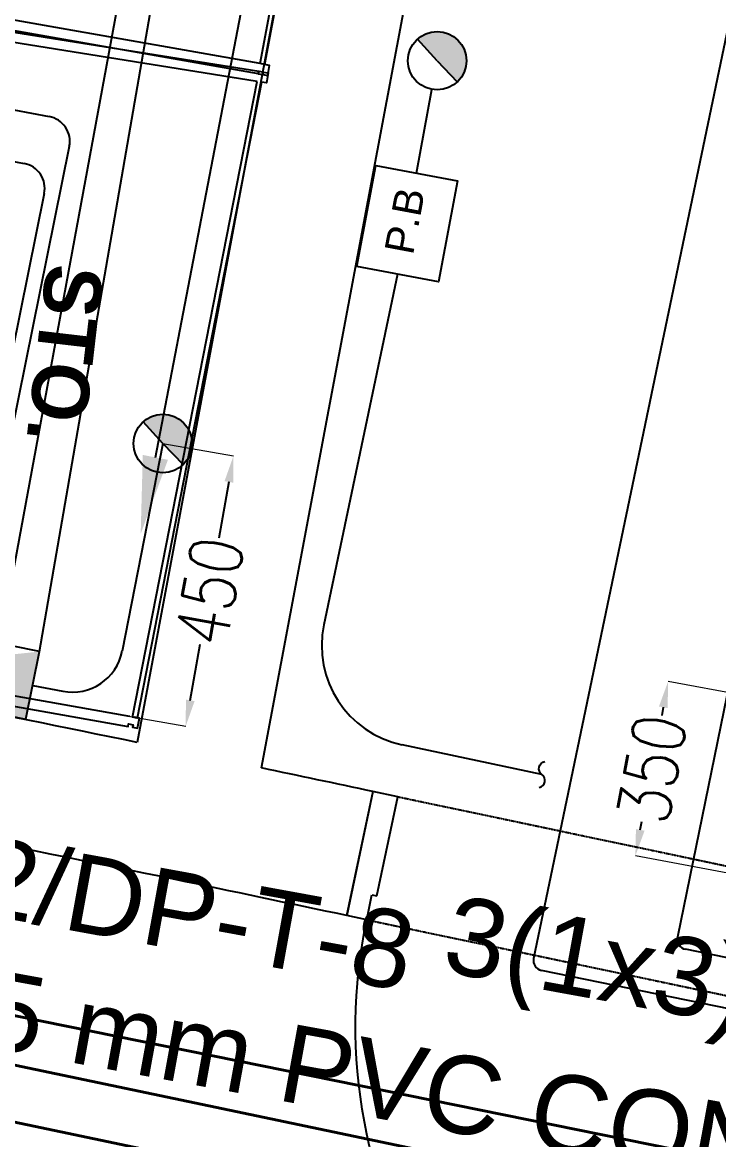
# Model space of a CAD drawing. Extents: x -678889171 to 586587, y -792238163 to 335485.
# Drawn here: x 63083 to 64456, y 33864 to 36066 of the extents above; entities that cross this region are included whole.
import ezdxf
from ezdxf import colors
from ezdxf.entities.mleader import LeaderData, LeaderLine
from ezdxf.math import Vec2, Vec3

# ---------------------------------------------------------------- set-up
doc = ezdxf.new("R2010")
doc.units = 0
doc.header["$MEASUREMENT"] = 0
doc.linetypes.add('XR-CORE -A$0$XR-A-CORE$0$XR-A-TYP-2-3-4-5-6-7-8-10$0$HIDDEN', pattern=[0.375, 0.25, -0.125])
doc.layers.get('0').update_dxf_attribs({"color": 8})
doc.layers.get('Defpoints').update_dxf_attribs({"color": 252})
for name, color, linetype in [('1', 8, 'Continuous'), ('9TH-FURN$0$A-SITE-PATT', 252, 'Continuous'), ('E-CUT-LINE', 1, 'Continuous'), ('E-POW-BLOCK', 4, 'Continuous'), ('E-TEXT', 3, 'Continuous'), ('HR_LIGHT', 1, 'Continuous'), ('loop line emped', 1, 'Continuous'), ('powr wire', 4, 'Continuous'), ('XFRB100$0$11032-XEFR-B1$0$E-POWER-PANEL', 1, 'Continuous'), ('XFRB100$0$11032-XEFR-B1$0$E-POWR-PANL', 2, 'Continuous'), ('XR-A-9TH-FLOOR$0$A-ANNO-SYMB', 252, 'Continuous'), ('XR-A-TYP.furn$0$XR-A-TYP-2-4-5-6$0$I-FURN', 252, 'Continuous'), ('XR-A-TYP.furn$0$XR-A-TYP-2-4-5-6$0$I-SPCL', 252, 'Continuous'), ('XR-A-TYP.furn$0$XR-A-TYP-2-4-5-6$0$XREF_3BR$0$I-FURN', 252, 'Continuous'), ('XR-CORE -A$0$A-WALL', 252, 'Continuous'), ('XR-CORE -A$0$XR-A-CORE$0$XR-A-TYP-2-3-4-5-6-7-8-10$0$A-DOOR', 252, 'Continuous'), ('XR-CORE -A$0$XR-A-CORE$0$XR-A-TYP-2-3-4-5-6-7-8-10$0$A-FLOR-OVHD', 252, 'XR-CORE -A$0$XR-A-CORE$0$XR-A-TYP-2-3-4-5-6-7-8-10$0$HIDDEN'), ('XR-Typ22$0$XR-A-TYP-2-4-5-6$0$A-WALL', 252, 'Continuous')]:
    doc.layers.add(name, color=color, linetype=linetype)
doc.styles.get("Standard").update_dxf_attribs({"font": 'arial.ttf'})
doc.styles.add('style3', font='arial.ttf', dxfattribs={"height": 100})
doc.styles.add('Work$0$E-M.MODUL', font='romans.shx', dxfattribs={"width": 0.8})
doc.styles.add('XR-A-TYP.furn$0$XR-A-TYP-2-4-5-6$0$XREF_1BR$0$KZT', font='')
doc.styles.get('XR-A-TYP.furn$0$XR-A-TYP-2-4-5-6$0$XREF_1BR$0$KZT').set_extended_font_data('AvantGarde LT Medium', bold=True)
doc.dimstyles.new('Work$0$S-DIM', dxfattribs={"dimscale": 500, "dimtxt": 0.2065, "dimasz": 0.104, "dimexe": 0, "dimexo": 0, "dimgap": 0, "dimtad": 0, "dimdec": 0, "dimzin": 0, "dimdsep": 46, "dimtxsty": 'Work$0$E-M.MODUL', "dimcen": 0.25, "dimclrd": 5, "dimclre": 5, "dimclrt": 1, "dimadec": 0, "dimazin": 0, "dimtfac": 1, "dimtdec": 0, "dimtofl": 0, "dimtmove": 0, "dimatfit": 3, "dimfxl": 1, "dimtolj": 1, "dimtzin": 0, "dimlwe": 13, "dimarcsym": 0})

# ---------------------------------------------------------------- blocks, each defined once
blk = doc.blocks.new('POWER OUTLET')
h = blk.add_hatch(color=3)
h.dxf.hatch_style = 1
h.paths.add_polyline_path([(-33.35452180699924, 31.98717332019851), (-34.06205133726363, 32.74224302445008, 0.207370734747003), (-34.38928182481724, 31.98717332019851, 0.6487759016068458), (-32.66350035819608, 31.21696708043626)])
at = {"color": 3}
for points in [[(-33.35452180699924, 31.98717332019851), (-34.06205133726363, 32.74224302445008)], [(-33.35452180699924, 31.98717332019851), (-32.66350035819608, 31.21696708043626)]]:
    blk.add_lwpolyline(points, dxfattribs=at)
blk.add_circle((-33.35452180699924, 31.98717332019851), 1.034760017818, dxfattribs=at)
blk = doc.blocks.new('XFRB100$0$11032-XEFR-B1$0$PANEL1', base_point=(-100.0000000000291, 0))
at = {"layer": 'XFRB100$0$11032-XEFR-B1$0$E-POWR-PANL', "color": 3}
blk.add_lwpolyline([(358.7350829352928, 254.5942718074035), (-450.0000000000279, 254.5942718073962), (-450.0000000000275, -2.371791651967214e-11), (358.7350829352786, -2.362199325034453e-11)], close=True, dxfattribs=at)
blk.add_solid([(-450.0000000000275, -2.371791651967214e-11), (358.7350829352786, -2.362199325034453e-11), (358.7350829352928, 254.5942718074035)], dxfattribs=at)
blk = doc.blocks.new('*D3144')
at = {"layer": '1', "color": 5, "lineweight": 13, "transparency": 16777216}
for p, q in [((63360.24390087122, 35236.46009862309), (63499.41963656587, 35211.85194201847)), ((63266.02071541118, 34703.5643857668), (63405.19645110584, 34678.9562291622))]:
    blk.add_line(p, q, dxfattribs=at)
at = {"layer": '1', "color": 5, "lineweight": -2, "transparency": 16777216}
for p, q in [((63490.3657682261, 35160.64620534683), (63470.79882879132, 35049.98195548513)), ((63414.25031944561, 34730.16196583385), (63433.8172588804, 34840.82621569555))]:
    blk.add_line(p, q, dxfattribs=at)
at = {"layer": '1', "color": 5, "transparency": 16777216}
for points in [[(63481.83147878083, 35162.15518340346), (63498.90005767137, 35159.1372272902), (63499.41963656587, 35211.85194201847)], [(63405.71603000035, 34731.67094389047), (63422.78460889088, 34728.65298777721), (63405.19645110584, 34678.9562291622)]]:
    blk.add_solid(points, dxfattribs=at)
at = {"layer": 'Defpoints', "color": 0, "transparency": 16777216}
for p in [(63360.24390087122, 35236.46009862309, -0.001283177469004076), (63266.02071541118, 34703.5643857668, -3.849307780835098e-06), (63405.19645110584, 34678.9562291622)]:
    blk.add_point(p, dxfattribs=at)
at = {"layer": '1', "color": 1, "transparency": 16777216, "insert": (63452.30804383586, 34945.40408559035), "char_height": 103.25, "attachment_point": 5, "rotation": 79.97296423988826, "style": 'Work$0$E-M.MODUL'}
blk.add_mtext('\\A1;450', dxfattribs=at)
blk = doc.blocks.new('*U1038')
for p, q in [((709.9999999996999, 1019.999999999673), (709.9999999997087, 199.9999999998981)), ((759.9999999996817, 1019.999999999673), (759.9999999996905, 199.9999999998981)), ((-299.9999999999955, -150.000000000068), (-300.0000000000001, 99.9999999999318)), ((-260.0000000000138, 99.99999999993177), (-300.0000000000001, 99.9999999999318)), ((-260.0000000000138, 99.99999999993177), (-260.0000000000136, 49.99999999994816)), ((759.9999999996862, 99.9999999999318), (759.999999999686, 49.99999999994816)), ((759.9999999996862, 99.9999999999318), (799.9999999996726, 99.99999999993177)), ((799.9999999996771, -150.000000000068), (799.9999999996726, 99.99999999993177)), ((-260.0000000000136, 49.99999999994816), (-250.0000000000184, 49.99999999994816)), ((-250.0000000000184, 49.99999999994816), (-250.0000000000091, -150.000000000068)), ((749.999999999686, 49.99999999994816), (749.9999999996862, -150.000000000068)), ((759.999999999686, 49.99999999994816), (749.999999999686, 49.99999999994816)), ((-250.0000000000091, -150.000000000068), (-299.9999999999955, -150.000000000068)), ((749.9999999996862, -150.000000000068), (799.9999999996771, -150.000000000068))]:
    blk.add_line(p, q)
for points in [[(709.999999999709, 1019.999999999673), (759.9999999996908, 1019.999999999673), (759.9999999996905, 1119.999999999636), (709.9999999997087, 1119.999999999636), (709.9999999997087, 1032.999999999665), (709.9999999997087, 1119.999999999636)], [(709.9999999997087, 199.9999999998981), (759.9999999996905, 199.9999999998981), (759.9999999996908, 99.9999999999318), (709.999999999709, 99.9999999999318), (709.999999999709, 186.9999999999009)]]:
    blk.add_lwpolyline(points, close=True)
blk.add_arc((759.9999999996908, 99.9999999999318), 1019.999999999704, 89.99999999999942, 180)
at = {"layer": 'XR-CORE -A$0$XR-A-CORE$0$XR-A-TYP-2-3-4-5-6-7-8-10$0$A-FLOR-OVHD'}
for p, q in [((-260.0000000000138, 99.99999999993177), (759.9999999996908, 99.9999999999318)), ((-250.0000000000182, -150.000000000068), (749.9999999996862, -150.000000000068))]:
    blk.add_line(p, q, dxfattribs=at)
blk = doc.blocks.new('XR-Typ22')
at = {"layer": 'XR-Typ22$0$XR-A-TYP-2-4-5-6$0$A-WALL', "extrusion": (6.69530789193858e-07, -5.921699837898888e-08, 0.9999999999997741)}
blk.add_line((66548.07025425034, 23465.05450671702, -0.04176524051259653), (66110.22305465415, 21125.2487904805), dxfattribs=at)
at = {"layer": 'XR-Typ22$0$XR-A-TYP-2-4-5-6$0$A-WALL', "extrusion": (6.689319979007212e-07, -6.631241455370009e-08, 0.9999999999997741)}
for centre, radius, start in [((-55585.00220910979, -578860.3633940873, 0.001203041805030267), 612202.95873223, 78.53422891828544), ((-55585.00127178701, -578860.3587469425, 0.08474694428397152), 611952.9539915044, 78.52236559113146)]:
    blk.add_arc(centre, radius, start, 78.61652544599063, dxfattribs=at)
blk = doc.blocks.new('XR-A-TYP.furn')
at = {"layer": 'XR-A-TYP.furn$0$XR-A-TYP-2-4-5-6$0$I-FURN', "extrusion": (-6.87786303233802e-08, 1.283473533839706e-08, 0.9999999999999976)}
for points, elevation in [([(66352.40970538325, 22462.96452292283), (66352.40859465688, 22462.96472299839), (65799.97317865878, 22560.64279285481), (65796.42763198576, 22540.9595741447), (66348.86304233425, 22443.28150530595), (66349.74943465194, 22448.20230896587), (66358.60688307144, 22446.60681296293), (66357.72049075372, 22441.68600930314), (66367.56210575813, 22439.9132349488), (66371.1076524314, 22459.59645365891), (66361.26715708774, 22461.3690263282)], -0.004275951333769071), ([(66346.53711888396, 22428.07784344149), (66346.53600386767, 22428.0780180323), (65792.56681832294, 22516.64457857767), (65795.66074722343, 22536.40381955395), (66349.62992709666, 22447.83725989665), (66348.85645054295, 22442.89744876458), (66357.74810898208, 22441.50518075932), (66358.521585536, 22446.4449918914), (66368.40121169547, 22444.89802655321), (66365.30728279508, 22425.13878557691), (66355.4287806209, 22426.68557492003)], -0.004275951333769267), ([(66095.73667301727, 21176.27106421009), (66095.73556229088, 21176.27126428563), (65543.30014629262, 21273.94933414223), (65539.75459961951, 21254.2661154319), (66092.19000996817, 21156.58804659315), (66093.07640228585, 21161.50885025317), (66101.93385070542, 21159.91335425019), (66101.04745838784, 21154.99255059032), (66110.88907339223, 21153.21977623604), (66114.43462006545, 21172.90299494639), (66104.59412472187, 21174.67556761557)], -0.004275951333769228)]:
    blk.add_lwpolyline(points, dxfattribs=dict(at, elevation=elevation))
at = {"layer": 'XR-A-TYP.furn$0$XR-A-TYP-2-4-5-6$0$XREF_3BR$0$I-FURN', "extrusion": (-6.87786303233802e-08, 1.283473533839706e-08, 0.9999999999999976)}
for points, elevation in [([(66569.25889538715, 23569.54288392515), (66361.23601523986, 22461.204888181), (66352.4097053833, 22462.96452292293), (66556.87686397597, 23551.2685907132)], -0.004275951333769071), ([(66355.36339238551, 22426.31820541163), (66109.76598651502, 21173.03810079497), (66100.93967665856, 21174.79773553658), (66346.5370851065, 22428.07785017552), (66346.53711888399, 22428.0778434415)], -0.004275951333769268)]:
    blk.add_lwpolyline(points, dxfattribs=dict(at, elevation=elevation))
at = {"layer": 'XR-A-TYP.furn$0$XR-A-TYP-2-4-5-6$0$I-SPCL', "extrusion": (-6.877863032338018e-08, 1.283473533839708e-08, 0.9999999999999977), "insert": (65946.69387936725, 21716.00499905758, 8.610689341201003e-05), "char_height": 112.5, "attachment_point": 6, "text_direction": (-0.11567873997475928, -0.9932866802277437, 4.792346362880094e-09), "style": 'XR-A-TYP.furn$0$XR-A-TYP-2-4-5-6$0$XREF_1BR$0$KZT'}
blk.add_mtext_dynamic_manual_height_columns('STO.', width=296.5135135135131, gutter_width=905.8973797663639, heights=[0], dxfattribs=at)
blk = doc.blocks.new('swqswqswssw')
at = {"layer": 'HR_LIGHT', "color": 5}
blk.add_lwpolyline([(55958.40917312726, 309972.6763631832), (56042.7879464142, 309972.6763631832), (56042.7879464142, 309904.3278154572), (55958.40917312726, 309904.3278154572)], close=True, dxfattribs=at)
at = {"layer": 'HR_LIGHT', "color": 5, "insert": (55975.34715144562, 309952.9310376598), "char_height": 24.01461996160478, "attachment_point": 1, "style": 'style3'}
blk.add_mtext_dynamic_manual_height_columns('P.B', width=8.15408459446433, gutter_width=120.0730998080239, heights=[0], dxfattribs=at)
blk = doc.blocks.new('CW_0.000')
blk.add_lwpolyline([(0, -25.98557292037257, 0.66), (0, 0, -0.66), (0, 25.98557292037257, 0.97)], format="xyb")
blk = doc.blocks.new('*D3345')
at = {"layer": '1', "color": 5, "lineweight": 13, "transparency": 16777216}
for p, q in [((65136.34904441379, 34621.09242601546), (64356.62559835565, 34767.59500372931)), ((65071.73422511552, 34277.19615909737), (64292.01077905738, 34423.6987368112))]:
    blk.add_line(p, q, dxfattribs=at)
at = {"layer": '1', "color": 5, "lineweight": -2, "transparency": 16777216}
for p, q in [((64347.02331939546, 34716.48926785972), (64343.92899689061, 34700.02050775773)), ((64301.61305801758, 34474.80447268079), (64304.70738052243, 34491.27323278278))]:
    blk.add_line(p, q, dxfattribs=at)
at = {"layer": '1', "color": 5, "transparency": 16777216}
for points in [[(64338.50569675053, 34718.08964768643), (64355.54094204038, 34714.88888803303), (64356.62559835565, 34767.59500372931)], [(64293.09543537266, 34476.40485250748), (64310.13068066251, 34473.20409285408), (64292.01077905738, 34423.6987368112)]]:
    blk.add_solid(points, dxfattribs=at)
at = {"layer": 'Defpoints', "color": 0, "transparency": 16777216}
for p in [(64356.62559835565, 34767.59500372931), (65136.34904441379, 34621.09242601546), (65071.73422511552, 34277.19615909737, 7.550359807096417e-05)]:
    blk.add_point(p, dxfattribs=at)
at = {"layer": '1', "color": 1, "transparency": 16777216, "insert": (64324.31818870651, 34595.64687027025), "char_height": 103.25, "attachment_point": 5, "rotation": 79.35873570262224, "style": 'Work$0$E-M.MODUL'}
blk.add_mtext('\\A1;350', dxfattribs=at)

msp = doc.modelspace()

# ---------------------------------------------------------------- linework, layer by layer
at = {"layer": 'XR-CORE -A$0$A-WALL'}
for p, q in [((63554.66367087842, 34596.80705077683), (64016.5227162345, 37054.93669164382)), ((63722.94241472663, 34305.92899191256, 7.550360527219456e-05), (63774.60233627079, 34550.83220373116, 7.549712375121143e-05))]:
    msp.add_line(p, q, dxfattribs=at)
for radius, start, end in [(2449091.31759626, 78.11598919392527, 78.12124580078974), (2448841.31759626, 78.11599198611121, 78.12408930217813)]:
    msp.add_arc((-440569.5531729098, -2362048.151201702, 7.550359807096417e-05), radius, start, end, dxfattribs=at)

# ---------------------------------------------------------------- block references
at = {"layer": 'XR-CORE -A$0$XR-A-CORE$0$XR-A-TYP-2-3-4-5-6-7-8-10$0$A-DOOR', "extrusion": (-5.338416220066139e-12, -2.534108066116131e-11, -1), "zscale": -1, "rotation": 191.8961312274614}
msp.add_blockref('*U1038', (-64037.14563055486, 34341.93309318965, -7.671312697656519e-05), dxfattribs=at)

# ---------------------------------------------------------------- next in the draw order: block references
at = {"layer": 'XR-A-9TH-FLOOR$0$A-ANNO-SYMB'}
msp.add_blockref('XR-Typ22', (-2800.434649049275, 13522.11598560929), dxfattribs=at)

# ---------------------------------------------------------------- next in the draw order: block references
at = {"layer": '9TH-FURN$0$A-SITE-PATT'}
msp.add_blockref('XR-A-TYP.furn', (-2800.434649049275, 13522.11598560929), dxfattribs=at)

# ---------------------------------------------------------------- next in the draw order: linework, layer by layer
at = {"color": 240, "true_color": 0xed1f24}
for p, q in [((63752.15337570556, 38711.12118122126, 0.1603095885647008), (63038.26502630374, 34842.29706792543, 0.0004223282443263088)), ((63117.14736695777, 34826.29328167695, 0.0004223282600236498), (63747.3056423903, 38465.11922819704, 6.659309257289053e-06)), ((64642.57354862995, 36860.13956876034, 3.904736193877014e-08), (64091.27009573544, 34221.46837585713, 1.668319958452938e-05)), ((64857.53746425669, 36630.50443297194, -4.244206474870657e-07), (64375.10435742819, 34263.05489576913, -0.0001629035724344502)), ((61669.7645363574, 36052.43980099185, 0.0003114729292390344), (63086.53390496408, 35788.3156542551, 0.0004207798960621408)), ((63126.37212047275, 35729.2209707392, 0.0002746509697310121), (62950.06198427957, 34860.19185425297, 0.0004223282443377926)), ((65526.79461652897, 34007.95522742245, 4.323730701513541e-05), (64390.70812575678, 34239.46416848175, -0.0001607301458477327)), ((65505.02504593837, 33911.32437132255, 5.202453737520042e-05), (64106.83315571785, 34197.7850412629, -0.0001458947559525043))]:
    msp.add_line(p, q, dxfattribs=at)
at = {"color": 240, "true_color": 0xed1f24, "extrusion": (4.522188478795789e-08, 1.607589380960849e-07, 0.999999999999986)}
msp.add_arc((63077.37043045945, 35739.16251869799, 0.009026963484809568), 50, 348.5313949638467, 79.43974340556623, dxfattribs=at)
at = {"color": 240, "true_color": 0xed1f24, "extrusion": (-1.858048900483656e-07, -3.076759198975949e-08, 0.9999999999999823)}
msp.add_arc((64394.70160523504, 34259.06141628935, -0.01317830445277421), 20, 168.4821054291286, 258.482105429113, dxfattribs=at)
at = {"color": 240, "true_color": 0xed1f24, "extrusion": (-1.467060543708142e-07, -2.51480321585476e-08, 0.9999999999999889)}
msp.add_arc((64110.84735986052, 34217.37805443307, -0.01024649674300375), 20, 168.1988282103337, 258.421506921337, dxfattribs=at)
at = {"layer": 'HR_LIGHT', "color": 3}
for p, q in [((63823.22798406718, 35570.40186236992), (63677.83047235932, 34879.2584587446, 5.291128404121947e-05)), ((64107.76081717565, 34584.0317398384, 7.345002068977304e-05), (63832.09890047703, 34642.42709276242, 7.364459009233555e-05))]:
    msp.add_line(p, q, dxfattribs=at)
at = {"layer": 'HR_LIGHT', "color": 3, "extrusion": (1.437307595646998e-08, 7.353245982669118e-08, 0.9999999999999973)}
msp.add_arc((63873.54649906682, 34838.0852041994, 0.003538451074547428), 200, 168.1197854758404, 258.0394595074391, dxfattribs=at)
at = {"layer": 'loop line emped', "color": 3}
for p, q in [((61787.84742460013, 36132.14886573042, 0.0003184030023445225), (63135.91508779294, 35880.83257588548, 0.000419438421792491)), ((63175.75330330161, 35821.73789236955, 0.0002579155911455154), (62979.46299828761, 34854.22692547713, 0.0004223282443377996)), ((63360.24390087134, 35236.46009862312, -0.001283177469004415), (63280.01049649311, 34827.03016662428, -0.0001740519043794686)), ((63103.63505157948, 34759.69135084962, 0.000422328331413091), (63162.64639240262, 34748.12727015775, 0.0002982027702864709))]:
    msp.add_line(p, q, dxfattribs=at)
at = {"layer": 'loop line emped', "color": 30, "true_color": 0xf26722}
msp.add_line((63860.62850469782, 35769.45681055317), (63890.81996644325, 35934.22474813191, 5.6373308105061e-05), dxfattribs=at)
at = {"layer": 'loop line emped', "color": 3, "extrusion": (5.419763844255898e-08, 1.589379216085387e-07, 0.9999999999999859)}
msp.add_arc((63126.75161328816, 35831.67944032825, 0.009544080875655983), 50, 348.5313949638467, 79.43974340556616, dxfattribs=at)
at = {"layer": 'loop line emped', "color": 3, "extrusion": (2.536855060318591e-06, 2.21181935159074e-06, 0.9999999999943362)}
msp.add_arc((63181.87699601097, 34846.26076999673, 0.2373892622216383), 100, 258.9126073699819, 348.9126073694688, dxfattribs=at)
at = {"layer": 'powr wire', "color": 6, "lineweight": 40}
for p, q in [((60971.22750787015, 34534.0558344814, -0.116678494208724), (65393.83967713584, 33637.09092826885)), ((61391.55583398553, 34361.10999856364), (65420.085154756, 33519.42038956618)), ((61375.32646738159, 34252.31382372447), (65495.22048898545, 33391.53518416586))]:
    msp.add_line(p, q, dxfattribs=at)

# ---------------------------------------------------------------- next in the draw order: block references
at = {"layer": 'E-CUT-LINE', "rotation": 348.0394595074401}
msp.add_blockref('CW_0.000', (64107.76081717564, 34584.0317398384, 7.345002068977304e-05), dxfattribs=at)
at = {"layer": 'E-POW-BLOCK', "xscale": 55.67728743761145, "yscale": 55.67728743761145, "zscale": 55.67728743761145, "rotation": 180.4043722918047}
msp.add_blockref('POWER OUTLET', (62031.59151839044, 37758.70203726672, 7.57619511076618e-05), dxfattribs=at)
at = {"layer": 'HR_LIGHT', "color": 5, "xscale": 2.40034390063789, "yscale": 2.40034390063789, "zscale": 2.40034390063789, "rotation": 79.35873576861144}
msp.add_blockref('swqswqswssw', (770184.7513255009, -233817.9608089927), dxfattribs=at)
at = {"layer": 'loop line emped', "color": 3, "xscale": 55.67728743761145, "yscale": 55.67728743761145, "zscale": 55.67728743761145, "rotation": 180.4043722917894}
msp.add_blockref('POWER OUTLET', (61490.63161172127, 37004.26825076126, -0.001283177469004076), dxfattribs=at)
at = {"layer": 'XFRB100$0$11032-XEFR-B1$0$E-POWER-PANEL', "extrusion": (-1.321931878783951e-13, -1.045066415153383e-12, -1), "xscale": -0.5338596938492439, "yscale": 0.5338596938492436, "zscale": 0.5338596938492434, "rotation": 11.46860503616748}
msp.add_blockref('XFRB100$0$11032-XEFR-B1$0$PANEL1', (-62850.11229099488, 34741.78315591597, -0.0004223729994700443), dxfattribs=at)

# ---------------------------------------------------------------- next in the draw order: dimensions: what is measured, and where the dimension line sits
at = {"layer": '1', "color": 2}
dim = msp.add_aligned_dim(p1=(63360.24390087122, 35236.46009862309, -0.001283177469004076), p2=(63266.0207154112, 34703.56438576682, -3.849307780835098e-06), distance=141.33452082779274, text='450', dimstyle='Work$0$S-DIM', dxfattribs=at)
dim.commit()
dim.dimension.update_dxf_attribs({"geometry": '*D3144', "text_midpoint": (63452.30804383586, 34945.40408559035)})
at = {"layer": '1', "color": 3}
dim = msp.add_aligned_dim(p1=(65071.73422511551, 34277.19615909737, 7.550359807096417e-05), p2=(65136.34904441377, 34621.09242601546), distance=793.3672904837701, dimstyle='Work$0$S-DIM', dxfattribs=at)
dim.commit()
dim.dimension.update_dxf_attribs({"geometry": '*D3345', "text_midpoint": (64324.31818870651, 34595.64687027025)})

# ---------------------------------------------------------------- next in the draw order: leaders
at = {"layer": 'E-TEXT', "color": 30}
ml = msp.add_multileader_mtext('Standard', dxfattribs=at)
ml.set_content('\\C30;CT16/DP-T-8 {\\A1;3(1x3)mm\\H0.7x;\\S2^ ;\\H1.42857x; \\P∅ 25 mm PVC CONDUIT}', color=3)
ml.set_leader_properties(color=30)
ml.build(insert=Vec2(0, 0))
ml.multileader.update_dxf_attribs({"text_right_attachment_type": 6, "dogleg_length": 0.2763936738358556, "arrow_head_size": 153.5520410199195, "scale": 2})
ctx = ml.context
ctx.base_point, ctx.scale, ctx.char_height, ctx.arrow_head_size, ctx.landing_gap_size, ctx.plane_origin, ctx.plane_x_axis, ctx.plane_y_axis = Vec3(61458.35121018036, 38179.21159834773, -6.731658639503014e-07), 2, 153.5520410199195, 153.5520410199195, 3.071040820398391, Vec3(60907.96543893966, 46247.85215208029, 3.002929201347315e-05), Vec3(0.9837534464715342, -0.1795248076322006, 3.477911888746864e-09), Vec3(0.1795248076322006, 0.9837534464715342, 4.7996689140011e-09)
ctx.right_attachment = 6
notes = []
notes.append((ctx, [(1, (1, 1, 0), (63813.54830073322, 37643.29193962795, 7.218468122287073e-06), (-0.9837534464715341, 0.1795248076322006, -3.477911888746863e-09), 0.5527873476717117, [(1, [(63316.47812595047, 35058.24275688309, -5.502289058917053e-06)], 0, [])])]))
ctx.mtext.insert, ctx.mtext.text_direction, ctx.mtext.rotation, ctx.mtext.width, ctx.mtext.defined_height, ctx.mtext.flow_direction, ctx.mtext.extrusion = Vec3(61475.71026962996, 38257.228636357, -2.791551202546332e-07), Vec3(0.9837534464715342, -0.1795248076322006, 3.477911888746863e-09), 6.102681917348368, 3092.595727825874, 811.1277718634323, 5, Vec3(-4.283067445563336e-09, -4.097319373281774e-09, 1)
ml = msp.add_multileader_mtext('Standard', dxfattribs=at)
ml.set_content('\\C30;CT5/DP-T-8 {\\A1;3(1x3)mm\\H0.7x;\\S2^ ;\\H1.42857x; \\P∅ 25 mm PVC CONDUIT}', color=3)
ml.set_leader_properties(color=30)
ml.build(insert=Vec2(0, 0))
ml.multileader.update_dxf_attribs({"text_right_attachment_type": 6, "dogleg_length": 0.2763936738358556, "arrow_head_size": 133.1543005402372, "scale": 2})
ctx = ml.context
ctx.base_point, ctx.scale, ctx.char_height, ctx.arrow_head_size, ctx.landing_gap_size, ctx.plane_origin, ctx.plane_x_axis, ctx.plane_y_axis = Vec3(58827.76633976167, 36755.32781993909, -0.04082524180609259), 2, 133.1543005402372, 133.1543005402372, 2.663086010804743, Vec3(59441.36872826991, 44738.08906837129, -0.04079073978826072), Vec3(0.97876287458124, -0.2049956959096163, 3.477911888746864e-09), Vec3(0.2049956959096163, 0.97876287458124, 4.799668914001104e-09)
ctx.right_attachment = 6
notes.append((ctx, [(1, (1, 1, 0), (60857.35174396262, 36237.75115574524, -0.04081839849097559), (-0.97876287458124, 0.2049956959096163, -3.477911888746864e-09), 0.4793554819448551, [(1, [(61128.67915450464, 35899.87815689827, -0.04081855426630122)], 0, [])])]))
ctx.mtext.insert, ctx.mtext.text_direction, ctx.mtext.rotation, ctx.mtext.width, ctx.mtext.defined_height, ctx.mtext.flow_direction, ctx.mtext.extrusion = Vec3(58844.57017084716, 36822.56767073328, -0.04082490013544703), Vec3(0.97876287458124, -0.2049956959096163, 3.477911888746863e-09), 6.076725997400842, 2424.132956667323, 570.8381414401686, 5, Vec3(-4.387962506931542e-09, -3.984780775359875e-09, 1)
ml = msp.add_multileader_mtext('Standard', dxfattribs=at)
ml.set_content('\\C30;CT8/DP-T-8 {\\A1;3(1x3)mm\\H0.7x;\\S2^ ;\\H1.42857x; \\P∅ 25 mm PVC CONDUIT}', color=3)
ml.set_leader_properties(color=30)
ml.build(insert=Vec2(0, 0))
ml.multileader.update_dxf_attribs({"text_right_attachment_type": 6, "dogleg_length": 0.2763936738358556, "arrow_head_size": 153.5520410199195, "scale": 2})
ctx = ml.context
ctx.base_point, ctx.scale, ctx.char_height, ctx.arrow_head_size, ctx.landing_gap_size, ctx.plane_origin, ctx.plane_x_axis, ctx.plane_y_axis = Vec3(58302.33234161785, 35197.45621498457, -6.206842179943695e-06), 2, 153.5520410199195, 153.5520410199195, 3.071040820398391, Vec3(57295.32683210078, 45093.97708989588, 3.002929201347315e-05), Vec3(0.9837534464715342, -0.1795248076322006, 3.477911888746864e-09), Vec3(0.1795248076322006, 0.9837534464715342, 4.7996689140011e-09)
ctx.right_attachment = 6
notes.append((ctx, [(1, (1, 1, 0), (60657.5294321707, 34661.53655626479, 1.684791806293677e-06), (-0.9837534464715341, 0.1795248076322005, -3.477911888746862e-09), 0.5527873476717117, [(1, [(60930.7460136741, 35267.75488147273, 5.338866940347454e-06)], 0, [])])]))
ctx.mtext.insert, ctx.mtext.text_direction, ctx.mtext.rotation, ctx.mtext.width, ctx.mtext.defined_height, ctx.mtext.flow_direction, ctx.mtext.extrusion = Vec3(58319.69140106744, 35275.47325299384, -5.812831436248026e-06), Vec3(0.9837534464715342, -0.1795248076322006, 3.477911888746863e-09), 6.102681917348368, 2517.586958115766, 582.9320752441895, 5, Vec3(-4.283067445563336e-09, -4.097319373281774e-09, 1)
ml = msp.add_multileader_mtext('Standard', dxfattribs=at)
ml.set_content('\\C30;CT2/DP-T-8 {\\A1;3(1x3)mm\\H0.7x;\\S2^ ;\\H1.42857x; \\P∅ 25 mm PVC CONDUIT}', color=3)
ml.set_leader_properties(color=30)
ml.build(insert=Vec2(0, 0))
ml.multileader.update_dxf_attribs({"text_right_attachment_type": 6, "dogleg_length": 0.2763936738358556, "arrow_head_size": 153.5520410199195, "scale": 2})
ctx = ml.context
ctx.base_point, ctx.scale, ctx.char_height, ctx.arrow_head_size, ctx.landing_gap_size, ctx.plane_origin, ctx.plane_x_axis, ctx.plane_y_axis = Vec3(62730.67518386486, 34539.47542505502, -1.303707050413805e-06), 2, 153.5520410199195, 153.5520410199195, 3.071040820398391, Vec3(60441.20602388683, 44579.93020605228, 3.002929201347315e-05), Vec3(0.9837534464715342, -0.1795248076322006, 3.477911888746864e-09), Vec3(0.1795248076322006, 0.9837534464715342, 4.7996689140011e-09)
ctx.right_attachment = 6
notes.append((ctx, [(0, (1, 1, 0), (62730.13137740642, 34539.57466409728, -1.305629596102221e-06), (0.9837534464715341, -0.1795248076322006, 3.477911888746863e-09), 0.5527873476717117, [(1, [(62652.1933650483, 34682.51837141946, -1.053757338390019e-06)], 0, [])])]))
ctx.mtext.insert, ctx.mtext.text_direction, ctx.mtext.rotation, ctx.mtext.width, ctx.mtext.defined_height, ctx.mtext.flow_direction, ctx.mtext.extrusion = Vec3(62748.03424331445, 34617.4924630643, -9.096963067181367e-07), Vec3(0.9837534464715342, -0.1795248076322006, 3.477911888746863e-09), 6.102681917348368, 3332.674502785092, 811.1277718634323, 5, Vec3(-4.283067445563336e-09, -4.097319373281774e-09, 1)
for ctx, leaders in notes:
    for number, flags, end, landing, length, lines in leaders:
        leader = LeaderData()
        leader.index, (leader.has_last_leader_line, leader.has_dogleg_vector, leader.attachment_direction) = number, flags
        leader.last_leader_point, leader.dogleg_vector, leader.dogleg_length = Vec3(end), Vec3(landing), length
        for number, points, colour, breaks in lines:
            line = LeaderLine()
            line.index, line.vertices, line.color, line.breaks = number, Vec3.list(points), colors.encode_raw_color(colour), breaks
            leader.lines.append(line)
        ctx.leaders.append(leader)

doc.saveas('drawing.dxf')
